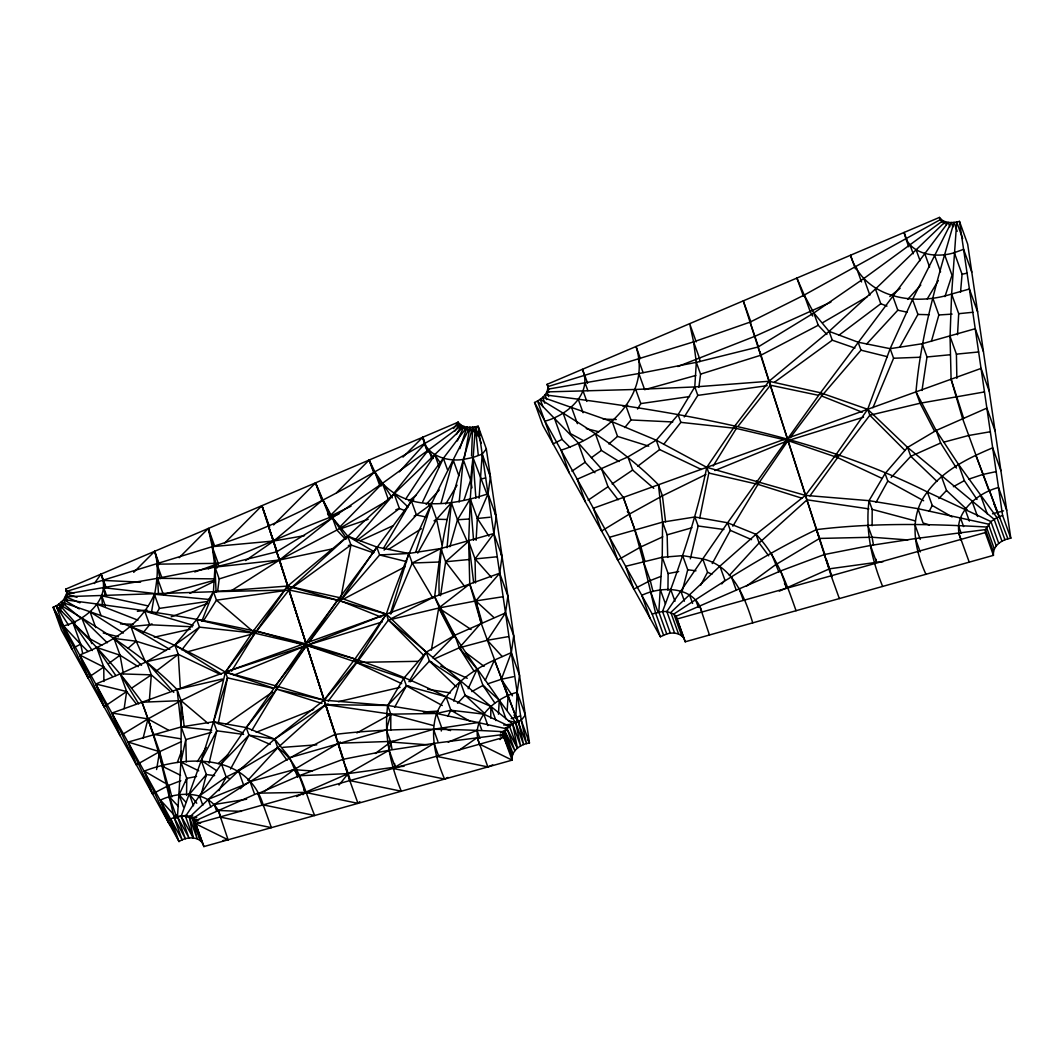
<?xml version="1.0" encoding="UTF-8"?>
<svg xmlns="http://www.w3.org/2000/svg" width="1064" height="1064" viewBox="0 0 1064 1064"><rect width="100%" height="100%" fill="white"/><g stroke="black" fill="none" stroke-linecap="round" stroke-linejoin="round"><path stroke-width="1.5" d="M390.767 730.09L390.821 714.157L387.682 705.459L403.735 678.34L426.225 652.205L454.78 635.274L505.506 612.917L507.887 596L499.681 573.217L502.062 556.299L493.869 533.516L496.25 516.599L488.043 493.816L490.424 476.898L488.868 470.767M872.121 525.762L872.174 509.377L869.035 500.665L885.088 473.547L907.579 447.412L936.134 430.494L986.86 408.124L995.066 430.907M168.817 797.867L168.857 793.305M168.883 788.756C160.704 760.042 152.777 730.436 141.964 702.227C116.92 667.088 86.583 636.285 56.179 605.828L53.2 607.291L61.406 630.074L179.018 841.558C186.679 836.331 201.189 835.586 203.876 846.585L512.09 760.148C511.079 750.492 520.934 744.135 529.446 743.005L486.328 448.955L478.122 426.185C471.498 427.888 462.494 428.513 458.079 422.209L65.755 589.124L67.298 593.858M490.757 718.187L490.837 706.39L388.466 620.033L386.325 614.088C407.805 549.144 438.408 487.871 469.916 427.329L471.512 431.745M942.012 222.283L940.935 219.29L804.238 295.034L750.08 322.113L693.595 341.877L547.867 386.604C548.226 394.332 540.884 399.625 534.554 402.498L652.179 613.995L662.526 611.481L666.835 611.521L673.858 614.034L676.039 616.269L685.229 641.792L993.444 555.355C992.433 545.712 1002.288 539.355 1010.8 538.211L967.681 244.175L959.489 221.392C952.865 223.094 943.861 223.719 939.432 217.415L547.109 384.33L548.944 389.584M179.444 700.697L141.964 702.227L159.573 751.676L161.967 766.08L174.137 817.578L185.389 838.751L177.475 816.766L180.893 762.063L181.213 726.925L181.066 700.631L177.09 689.565C142.736 654.639 100.601 629.17 58.879 604.113L56.179 605.828L63.72 626.763M684.046 638.493C680.348 632.827 672.727 632.096 666.742 633.958L658.829 611.973L662.247 557.27L662.566 522.131L658.443 484.772C624.089 449.846 581.955 424.39 540.246 399.333L542.893 406.714M186.559 795.42L186.759 778.369L180.893 762.063L185.774 739.626L181.213 726.925L177.09 689.565L499.681 573.217L475.834 600.921L440.044 607.783M667.926 590.188L668.126 573.576L662.247 557.27L625.659 566.301L633.865 589.084L650.264 580.558L660.678 576.489M439.193 595.175C436.706 537.214 457.693 482.311 472.642 427.196L474.251 431.652M471.552 456.004L472.642 427.196L473.693 431.652M508.153 696.92L481.114 623.078L469.743 584.003L468.679 541.217L470.261 498.817L475.355 426.85L479.678 438.847M989.081 491.009L962.468 418.285L951.096 379.223L950.046 336.423L951.628 294.023L956.709 222.057L962.654 238.549M517.024 719.809L515.827 716.83L517.157 692.318L519.525 675.401L511.332 652.618L513.712 635.7L505.506 612.917L487.312 640.289L459.276 647.79L434.405 658.895M224.65 543.079L261.917 505.666L349.777 780.59L401.288 791.217C390.235 764.205 383.865 734.679 387.682 705.459L406.448 685.881L409.707 686.4M882.641 586.424C871.589 559.411 865.218 529.885 869.035 500.665L805.461 495.385L706.762 467.335L656.262 440.19L612.279 421.796L542.707 397.351L544.808 403.203M476.113 540.259L477.35 518.487L488.043 493.816C454.075 505.014 409.627 512.555 382.508 483.282L332.46 517.756L276.693 551.804L214.968 567.125L157.499 578.311L66.473 593.965L63.68 599.67L58.879 604.113L61.539 611.494M498.457 714.237L499.269 700.179C476.539 666.636 449.726 634.543 434.631 596.665L440.868 548.519L493.869 533.516L475.063 558.933L475.502 582.926M957.52 334.734L958.704 313.694L951.628 294.023C913.776 306.272 863.729 298.12 850.508 255.254L855.429 268.913M479.079 498.178L482.218 454.115L486.328 448.955M201.814 621.243L213.425 591.73L214.968 567.125L212.241 546.67C300.833 519.658 378.757 467.934 459.582 424.071L461.071 427.622M684.245 416.955L697.824 395.382L694.779 386.937L696.322 362.345L693.595 341.877L689.645 323.695L696.215 341.916M507.182 710.406L508.153 695.484L494.428 660.092L511.332 652.618L501.344 679.284L526.547 743.616L521.24 720.222L478.122 426.185L480.263 435.442M993.444 555.355L985.251 532.585L985.437 529.606L990.917 521.573L996.968 517.636L1002.594 515.428L959.489 221.392M149.319 701.176L151.301 674.855L146.566 661.702L174.908 644.984L199.487 627.148L255.001 633.226L289.062 589.988L394.119 493.763L463.944 426.504L465.58 429.909M960.526 292.334L962.069 274.259L954.315 252.687C936.174 258.486 908.044 254.708 904.134 232.444L906.874 240.025M459.183 502.048L463.239 459.449L472.948 457.48L482.218 454.115L490.424 476.898M447 547.721L451.389 502.753L436.573 519.232L417.74 553.107M486.953 494.122L472.948 457.48L470.647 480.01L464.077 499.881M441.294 731.034L441.706 727.776L436.559 713.465C447.532 688.355 469.982 671.065 494.428 660.092L485.264 680.348M217.641 591.065L219.211 578.922L214.968 567.125L279.632 559.97L333.099 548.731M698.875 387.203L700.564 374.129L696.322 362.345L638.852 373.531L547.827 389.171L548.878 392.111M934.551 431.226L920.081 403.243L915.984 391.871C920.919 333.897 937.783 278.01 953.996 222.416L957.201 231.314M462.654 463.505L463.239 459.449C447.159 461.962 425.52 455.605 422.78 437.224L402.977 457.108M124.142 708.757L126.656 691.534L120.285 673.858L146.566 661.702L178.287 654.36L220.275 674.403M440.562 595.694L445.643 561.765L440.868 548.519L408.776 553.466L379.622 554.969L340.307 600.788L309.092 642.204M921.983 390.488L926.997 356.972L922.222 343.738L890.142 348.673L858.116 342.209L829.095 331.356L813.814 312.976L804.238 295.034L796.896 278.063L803.453 296.284M151.447 613.063C154.253 592.542 161.023 571.9 154.679 551.298L133.705 572.339M452.612 463.492L453.171 459.914L458.89 475.794M156.581 769.525L159.573 751.676L181.492 741.595M431.346 650.184L438.727 608.036L388.466 620.033L328.257 701.11M464.103 459.116L469.916 427.329L470.567 430.242M341.225 595.986L350.934 544.994L347.742 536.15L332.46 517.756L322.871 499.827L315.543 482.857L273.608 524.938M447.944 777.412L444.579 779.074C435.721 758.592 429.71 735.477 436.559 713.465L450.883 710.247L483.774 714.117L509.563 726.366L517.397 748.138L512.715 724.039L490.837 706.39L465.154 695.284L460.06 681.133L429.43 661.116L426.225 652.205L386.325 614.088L339.15 597.556L287.639 586.051L213.425 591.73L65.596 596.691L66.487 600.402M925.933 574.294C914.162 548.638 908.337 515.814 927.382 491.98C943.369 470.089 968.36 458.092 992.685 447.824L1000.891 470.607M404.107 766.253L395.196 767.117L389.118 750.24L390.727 742.02L386.338 729.851L390.821 714.157L436.559 713.465L507.023 728.893L517.397 748.138M569.28 472.961L561.074 450.192C604.232 436.24 652.179 396.925 636.033 346.505L640.408 358.648M218.2 723.733L227.457 677.835L225.395 672.129C174.137 641.393 117.958 620.631 61.34 602.144L62.922 606.533M699.753 517.982L708.81 473.041L706.762 467.335L735.264 425.414L768.993 381.258L829.095 331.356L875.473 288.982L945.311 221.711L946.361 224.65M209.103 763.114L216.777 730.795L213.532 721.764L225.395 672.129L253.91 630.194L287.639 586.051L347.742 536.15L376.749 547.002L408.776 553.466L412.22 563.029L432.928 598.194M670.347 633.173L662.526 611.481C680.348 564.439 696.734 516.732 706.762 467.335M690.337 558.839L698.144 526.002L694.885 516.984L662.566 522.131L609.512 537.28L617.719 560.05L640.927 546.883L662.766 536.841M185.788 782.346L186.759 778.369L196.574 776.481M220.793 817.538C214.649 791.23 180.587 790.166 160.451 800.128L179.018 841.558L170.825 818.775L174.137 817.578L182.17 839.922L53.2 607.291L71.78 648.721L63.574 625.951C85.147 620.472 111.8 598.54 101.053 574.108L94.284 583.551M544.928 421.158C566.5 415.692 593.167 393.747 582.407 369.314L584.588 375.393M961.351 540.485C949.713 515.707 976.473 493.084 998.511 487.525L1006.704 510.308M143.135 738.057L147.976 718.918L181.066 700.631L222.815 680.109M201.123 794.808L206.376 774.579L201.282 760.441L227.457 677.835L273.514 688.435M682.077 591.571L687.73 569.785L682.649 555.647L662.247 557.27M441.001 503.378L453.171 459.914M449.873 546.763L457.507 519.764L470.261 498.817L477.35 518.487L488.935 536.203M931.386 341.424L938.86 314.971L932.742 297.96M390.355 613.822L408.776 553.466M453.756 701.149L460.06 681.133M415.692 552.296L431.173 504.243L436.573 519.232L442.012 544.755M459.901 448.649L466.897 427.143L468.479 431.545M944.925 296.63L952.001 275.23L944.593 254.655M243.603 734.426L216.777 730.795L201.282 760.441L181.173 816.274L188.98 837.966L177.475 816.766L174.775 817.711M177.342 762.489L181.558 751.051M678.566 633.984L670.812 612.452L719.889 566.154L756.012 534.314L805.461 495.385L836.371 454.129L867.679 409.294L890.142 348.673L912.526 299.45L951.269 222.536L952.865 226.965M257.382 793.917L299.223 775.736L343.007 759.337L389.118 750.24L434.059 743.364L504.083 734.399C506.477 726.832 514.098 722.496 521.24 720.222L525.35 715.101L517.157 692.318C495.332 697.878 468.665 720.089 479.811 744.773M391.047 613.822L412.22 563.029L440.868 548.519M872.946 407.738L893.587 358.249L890.142 348.673M457.36 440.935L463.944 426.504L465.54 430.92M468.147 688.754L477.138 669.176L459.276 647.79L454.78 635.274L434.631 596.665L390.767 618.862M183.434 806.858L179.098 794.795L186.759 778.369M422.661 501.915L443.369 458.291L466.897 427.143M205.046 777.265L206.376 774.579L214.622 775.603M447.824 716.099L450.883 710.247L446.029 696.76C326.861 637.269 194.459 616.229 63.68 599.67L65.25 604.033M929.191 511.305L932.25 505.467L927.382 491.98C808.214 432.476 675.813 411.436 545.034 394.89L546.723 399.559M218.931 790.672L226.18 777.026L238.536 770.934L277.771 747.726C299.982 762.955 304.703 792.161 314.691 815.503L263.194 804.876C247.38 753.073 185.828 755.108 144.305 771.094L152.498 793.877L167.54 786.057M700.617 585.267L707.533 572.233L702.732 558.906L727.603 522.783L820.504 392.776L948.25 222.349L949.833 226.752M230.502 769.072L248.976 735.158L246.236 727.577L305.873 643.108L443.369 458.291L447.585 470.035M712.242 563.574L730.33 530.364L727.603 522.783L694.885 516.984M394.624 707.281L406.448 685.881L403.735 678.34L306.685 645.383L225.395 672.129L272.69 687.849M876.084 502.301L887.802 481.088L885.088 473.547M899.865 346.931L917.926 314.439L912.526 299.45M209.994 599.551L154.346 594.244C141.033 625.672 109.951 642.935 79.72 654.972L87.926 677.755L103.78 667.062L96.731 647.471L120.046 655.225L138.28 666.676M456.456 434.458L461.55 425.507L462.587 427.821M383.532 548.279L411.356 500.825L416.45 514.989L426.504 517.104M408.922 681.665L426.225 652.205M156.169 613.835L159.44 608.382L154.346 594.244M637.522 409.042L640.794 403.589L635.7 389.451L546.949 391.898L548.625 396.579M284.022 590.108L213.425 591.73L196.747 619.514L174.908 644.984L178.287 654.36L180.268 687.411M251.809 730.436L276.627 689.153L306.685 645.383L305.873 643.108M585.426 501.995L577.22 479.212L627.92 456.908L656.262 440.19L678.101 414.721L694.779 386.937L768.993 381.258L820.504 392.776L867.679 409.294L907.579 447.412L994.082 519.245L1001.956 541.15M732.843 526.188L757.98 484.359L788.038 440.602L863.529 417.181M445.696 504.043L457.068 485.171M927.249 298.931L938.275 280.617M231.526 671.224L255.001 633.226L287.639 586.051L386.325 614.088L356.254 662.407L324.108 700.165L274.658 739.094L238.536 770.934L189.458 817.232L193.222 837.82L181.173 816.274L177.475 816.766L181.904 815.835M713.106 466.072L736.355 428.433L735.264 425.414M203.463 620.817L216.458 600.176L289.062 589.988L340.307 600.788L381.058 617.067M197.359 761.585L206.19 747.58M455.046 430.96L459.582 424.071L460.659 427.063M405.796 498.896L434.857 454.833L440.297 462.893M309.012 641.964L339.15 597.556L340.307 600.788L376.749 547.002L379.622 554.969L406.621 561.646M193.222 837.82L185.469 816.301L246.236 727.577L276.627 689.153L275.403 685.748L225.395 672.129L255.001 633.226L253.91 630.194L302.628 644.212M752.74 622.852C744.72 596.678 732.591 565.782 702.732 558.906L666.835 611.521L674.576 633.04M453.557 428.513L458.079 422.209L459.276 425.254M809.93 495.877L837.621 457.613L836.371 454.129M790.02 437.969L821.661 395.994L820.504 392.776M838.592 456.323L869.82 415.239L920.081 403.243L984.439 391.938M401.673 683.647L356.254 662.407L355.004 658.922L306.685 645.383L275.403 685.748L324.108 700.165L387.682 705.459L436.559 713.465M500.053 739.586L504.083 734.399L512.981 753.804L505.068 731.793C448.423 728.574 391.472 727.51 335.054 734.426C285.059 758.193 238.602 788.371 192.504 818.828L185.469 816.301L181.173 816.274L186.838 815.224M181.824 649.825L199.487 627.148L196.747 619.514L302.708 644.452M663.683 444.38L680.854 422.355L678.101 414.721M738.363 425.893L770.416 385.208L760.015 352.011M339.017 785.033L348.141 773.608L389.118 750.24M393.547 493.709L428.686 449.819L461.55 425.507L462.627 428.473M142.909 632.987L149.638 624.754L152.032 623.876M624.781 427.555L630.992 419.961L672.807 421.969M224.185 779.46L226.18 777.026L221.379 763.699L248.976 735.158L274.658 739.094L289.754 757.714L297.774 777.225M355.043 540.113L394.119 493.763L408.071 507.036M240.411 788.69L243.59 784.979L250.053 781.575L294.05 769.658L299.223 775.736L305.222 792.374L357.983 803.36L359.845 801.551M721.764 583.91L724.943 580.186L719.889 566.154M822.725 394.757L860.976 350.176L858.116 342.209M193.502 805.781L189.352 794.249L206.376 774.579M473.866 670.945L459.276 647.79L481.114 623.078L475.834 600.921L469.743 584.003L440.017 607.039M399.372 471.831L424.629 443.927L428.22 452.2M426.159 504.376L439.272 490.038M907.672 299.423L920.812 285.046M247.859 780.311L277.771 747.726L274.658 739.094L246.236 727.577L213.532 721.764L181.213 726.925L128.159 742.06L136.352 764.843L159.573 751.676L163.816 766.984M729.359 575.371L759.124 542.946L807.057 499.827L868.916 508.898M384.091 550.115L416.45 514.989L431.173 504.243M866.562 344.111L897.803 310.209L907.087 312.151M410.278 681.745L429.43 661.116L431.984 662.274M891.087 477.55L910.784 456.323L940.643 443.01L956.443 468.08M457.547 703.264L465.154 695.284L484.586 713.412M938.834 498.551L946.508 490.491L941.414 476.339M302.961 794.728L305.222 792.374L348.141 773.608L395.196 767.117L434.059 743.364L434.95 743.749M340.387 526.454L382.508 483.282L428.686 449.819L433.341 458.491M432.689 657.791L454.78 635.274M179.178 557.709L208.291 528.476L214.675 546.191M336.543 492.778L369.155 460.047L381.657 485.876M329.96 515.92L374.794 471.764L392.31 497.899M218.213 763.633L227.669 754.868M500.186 736.221L505.068 731.793L514.87 750.692L507.023 728.893L500.452 732.936M278.994 746.622L325.704 704.621L328.231 704.036M464.755 586.57L445.643 561.765L468.679 541.217L475.063 558.933L491.475 577.459M128.119 648.215L136.192 641.206L166.011 650.53M608.847 443.967L617.546 436.413L648.721 446.162M245.598 560.582L273.794 540.991L322.871 499.827L330.877 517.091M428.499 505.32L432.197 502.354M346.771 538.863L332.46 517.756L279.632 559.97L231.207 590.799M408.882 500.998L416.197 495.172M889.81 296.55L900.131 288.317M155.796 671.437L178.287 654.36M637.802 466.152L659.64 449.567L701.362 469.477M356.985 540.432L399.426 508.539L405.105 510.68M838.844 335.28L880.793 303.745L886.977 306.086M375.233 753.511L390.727 742.02L433.5 729.252L479.013 722.389L481.806 730.157M696.322 362.345L758.047 347.01L813.814 312.976L863.875 278.489L942.917 220.727L943.981 223.679M264.351 791.47L294.05 769.658L291.523 770.416M746.436 586.144L775.403 564.864L819.573 538.437L872.081 537.24L907.792 539.927M108.861 663.364L120.046 655.225L113.994 638.413L136.192 641.206L145.741 662.486M305.807 642.616L289.062 589.988L350.934 544.994L373.65 552.881M591.398 457.719L601.399 450.431L619.075 461.523M774.366 382.335L832.287 340.201L854.937 348.074M226.233 724.212L272.357 692.132M459.143 750.173L477.244 737.631L487.871 766.931L492.725 764.883M131.577 688.195L151.301 674.855L169.615 690.709M612.119 483.96L632.654 470.062L653.748 488.323M112.092 675.959L103.78 667.062L79.72 654.972L104.073 706.789L126.656 691.534L136.338 703.982M571.927 471.179L585.134 462.268L578.085 442.677L537.533 401.035L553.134 443.941L562.031 439.392L570.118 447.399M588.086 500.2L608.01 486.74L601.639 469.064L578.085 442.677M274.658 739.094L325.704 704.621L387.682 705.459M994.335 549.011L986.421 527.013C929.776 523.794 872.826 522.73 816.407 529.633C766.413 553.4 719.956 583.577 673.858 614.034L681.705 635.82M388.48 549.41L421.384 528.755M434.032 520.815L436.573 519.232L447.04 519.498M395.196 767.117L393.082 768.447L444.579 779.074M122.52 734.399L147.976 718.918L168.338 730.064M705.911 474.464L662.433 495.837L629.329 514.125L601.572 531.029L593.366 508.246L915.984 391.871L981.048 368.423L989.241 391.206M411.196 501.45L413.803 499.881M295.154 768.993L340.413 742.02M822.539 322.751L867.014 296.869M236.727 771.041L243.762 767.038M275.416 749.056L277.771 747.726L287.067 760.255M208.384 568.921L215.42 564.931M356.852 732.936L390.821 714.157L433.234 725.502M471.844 691.587L482.976 685.416L499.269 700.179L515.614 722.429L523.581 744.561L518.474 721.192L514.67 713.824M953.371 486.7L964.33 480.622L958.491 464.383L936.134 430.494L915.984 391.871M344.537 598.567L404.932 566.859M700.564 374.129L760.986 355.177L818.243 325.265L826.888 334.455M534.554 402.498L542.76 425.281L660.385 636.764L666.742 633.958M74.001 647.59L80.665 644.186L88.019 651.461M189.924 593.353L214.609 581.183M296.63 796.577L305.222 792.374L303.865 789.621M779.314 591.132L829.494 568.814L874.927 562.55M330.478 516.146L351.014 506.185M830.904 302.11L755.147 336.197L677.835 366.521M360.284 540.712L393.055 525.709M414.109 516.067L416.45 514.989M993.47 551.91L985.437 529.606L915.412 538.57L870.472 545.46L824.361 554.543L780.59 570.942L676.039 616.269L685.229 641.792M305.222 792.374L257.674 793.159L194.685 821.062L192.504 818.828L198.702 820.038M194.752 571.94C243.895 555.408 290.352 531.681 338.937 514.045M151.301 674.855L120.285 673.858L95.866 684.006L104.073 706.789M714.902 470.541L788.038 440.602L837.621 457.613L881.896 478.321M233.548 675.334L306.685 645.383L323.802 698.702M448.197 742.113L477.044 730.343L479.957 738.429M256.171 732.298L313.72 709.395M309.026 644.465L386.325 614.088L355.004 658.922L324.108 700.165L335.692 735.41M174.828 815.742L177.05 818.149L169.362 796.816L168.91 785.338L180.814 780.697M992.539 513.792L1003.538 510.88M511.186 718.586L520.589 715.966M701.788 611.734C695.071 586.158 661.609 585.666 641.805 595.335L649.998 618.104M171.198 616.827L207.653 603.421M954.315 252.687L963.585 249.322L971.778 272.105M505.36 727.882L509.563 726.366M341.69 528.396L368.157 519.298M395.821 509.776L399.426 508.539L394.119 493.763M968.932 479.093L982.697 474.491L996.343 471.578M487.565 683.886L501.344 679.284L513.473 676.691M67.511 597.649L66.513 591.398L212.241 546.67L273.794 540.991L304.53 535.658M219.211 578.922L279.632 559.97L336.876 530.058L388.533 499.987L382.508 483.282M309.092 644.638L382.176 621.975M922.222 343.738L975.223 328.723L983.415 351.506M289.754 757.714L386.338 729.851M667.713 557.43L667.141 534.833L691.933 527.771M211.616 732.258L185.774 739.626L186.346 761.93M951.628 294.023L969.397 289.022L977.603 311.805M677.037 619.009L985.251 532.585M695.776 375.459L644.664 389.663L638.852 373.531M214.556 580.212L163.311 594.457L157.499 578.311L214.064 578.869M393.268 741.315L338.219 743.231L325.704 704.621L390.821 714.157M186.28 652.152L255.001 633.226M943.755 442.172L968.666 435.495L990.411 431.718M222.416 679.005L177.09 689.565L112.013 713.04L120.205 735.809L95.866 684.006L126.656 691.534M338.325 701.695L400.144 687.344M962.069 274.259L966.923 273.182M480.715 479.053L485.57 477.975M154.28 637.19L190.443 629.157M348.38 545.526L350.934 544.994M668.126 573.576L678.686 571.541M508.432 636.618L487.312 640.289L502.181 656.488M246.622 799.224L214.263 804.504L216.657 811.167M482.005 622.121L475.834 600.921L502.541 596.811M640.794 403.589L689.671 396.553M159.44 608.382L206.961 601.546M697.824 395.382L767.184 385.66M223.014 840.48L228.095 839.789L218.24 810.462L241.408 811.366M622.786 405.996L627.693 405.344M137.376 611.335L147.005 610.044M503.764 725.063L512.715 724.039L520.602 745.944L515.614 722.429L508.339 720.767M958.704 313.694L972.882 312.271M477.35 518.487L489.945 517.224M950.046 336.423L956.416 354.139L978.654 351.971M475.063 558.933L496.662 556.818M136.192 641.206L130.925 626.576L149.638 624.754L192.571 626.816M926.997 356.972L949.886 354.778M445.643 561.765L469.184 559.504M870.472 545.46L876.55 562.324L883.093 561.699M185.469 816.301L192.73 815.729M282.798 747.354L316.806 744.827M423.352 712.042L438.368 711.071M938.86 314.971L952.094 314.119M451.389 502.753L457.507 519.764L469.078 519.019M299.223 775.736L348.141 773.608L350.482 780.683M635.7 389.451L694.779 386.937M893.587 358.249L920.626 357.225M412.22 563.029L440.07 561.978M356.254 662.407L418.046 661.316M160.039 578.803L156.98 564.173L218.24 563.335L218.426 566.447M917.926 314.439L929.205 314.718M603.195 419.149L616.282 419.535M120.498 623.903L132.987 624.275M105.535 587.9L103.487 580.412L140.594 582.168M196.747 817.591L189.458 817.232L197.212 838.778L192.504 818.828L200.351 840.613L194.685 821.062L200.631 823.084M295.686 769.777L312.085 770.974M428.061 744.84L390.727 742.02L392.004 749.189M181.213 726.925L211.696 730.236M680.854 422.355L734.719 428.247M444.978 728.135L441.706 727.776L450.564 730.582M105.216 595.96L103.727 587.714L153.376 593.326M687.73 569.785L695.976 570.809M698.144 526.002L723.892 529.5M682.649 555.647L702.732 558.906M427.648 689.273L450.471 692.93M153.322 734.32L180.375 738.735M869.035 500.665L917.913 508.672L988.376 524.113L996.223 545.899M487.871 766.931L436.373 756.304L437.158 757.369M219.889 817.006L271.387 827.646L263.194 804.876L263.42 806.1M768.993 381.258L770.416 385.208L818.455 395.316M102.463 605.456L101.718 595.787L148.215 605.935M708.81 473.041L756.398 484M73.948 593.114L66.513 591.398L67.577 594.377M736.355 428.433L788.038 440.602L805.554 495.159M860.976 350.176L887.376 356.706M586.304 428.632L598.793 431.745M103.221 632.987L118.437 636.777M872.174 509.377L915.12 520.855M193.222 625.313L144.731 611.122L149.638 624.754M159.573 751.676L128.159 742.06L152.498 793.877M77.06 597.276L66.473 593.965L67.524 596.904M802.309 498.338L757.98 484.359L756.757 480.955M321.927 703.437L276.627 689.153L324.108 700.165L306.685 645.383M929.391 524.991L923.06 522.983L917.913 508.672M455.153 711.656L450.883 710.247L469.862 721.206M213.532 721.764L243.071 732.923M137.921 620.179L96.917 604.179L101.08 615.724M821.661 395.994L862.292 412.233M727.603 522.783L756.012 534.314C776.534 555.368 786.549 583.511 796.045 610.709M79.96 602.849L65.596 596.691L67.165 601.054M730.33 530.364L751.543 539.634M248.976 735.158L270.19 744.428M440.656 666.21L467.256 678.273M707.533 572.233L711.883 574.228M229.651 778.622L226.18 777.026L199.42 795.819L202.812 805.249M927.382 491.98L990.917 521.573L998.75 543.345M180.893 762.063L198.729 770.828M479.678 744.162L512.09 760.148L503.884 737.365L504.083 734.399L512.117 756.69L503.884 737.365L195.683 823.802L194.685 821.062L203.876 846.585M228.095 839.789L195.683 823.802L202.679 843.273M161.967 766.08L180.561 775.297M583.152 440.496L570.504 433.633L563.122 413.138M82.646 653.336L80.665 644.186L72.911 622.626L89.15 638.413L101.785 645.289M887.802 481.088L923.645 500.745M442.252 705.512L406.448 685.881L446.029 696.76L483.774 714.117L487.897 725.582M932.25 505.467L952.12 516.944M164.814 782.971L144.305 771.094L168.644 822.898L170.586 825.332M130.925 626.576L169.788 649.373M347.742 536.15L374.315 551.83M63.68 599.67L79.308 608.914M174.908 644.984L221.379 674.031M95.72 627.534L90.054 611.8L123.371 633.04M471.113 629.529L438.727 608.036L453.956 637.482M201.282 760.441L216.497 770.575M459.276 647.79L461.444 649.412M465.753 652.644L484.093 666.37M81.223 618.437L61.34 602.144L63.388 606.014M90.054 611.8L91.89 613.356M208.145 723.493L181.066 700.631L184.205 726.632M251.503 630.221L216.458 600.176L213.425 591.73M91.81 643.627L81.768 617.918L83.817 619.727M475.834 600.921L493.869 617.479M946.508 490.491L967.07 509.669M936.985 481.38L910.784 456.323L907.579 447.412M477.138 669.176L482.976 685.416L485.171 687.504M514.005 715.088L518.86 722.642M429.43 661.116L456.363 686.879M113.994 638.413L141.539 665.306M81.768 617.918L107.291 642.789M904.932 450.458L869.82 415.239L867.679 409.294M388.466 620.033L423.805 655.477M345.521 539.249L336.876 530.058L332.46 517.756M169.362 796.816L178.42 806.459M585.134 462.268L594.936 472.762M179.098 794.795L185.961 802.269M173.725 814.545L160.451 800.128L168.644 822.898M146.566 661.702L173.778 692.398M75.438 622.879L58.879 604.113L60.954 608.116M87.474 636.511L89.15 638.413M189.352 794.249L196.773 803.227M608.01 486.74L618.157 499.787M627.308 511.518L629.329 514.125L634.849 529.726M601.639 469.064L623.318 497.433L629.329 514.125M768.7 555.834L759.124 542.946L756.012 534.314M958.491 464.383L996.968 517.636L1004.935 539.767M72.911 622.626L92.315 650.569M96.731 647.471L115.843 675.627M964.33 480.622L977.018 499.442M482.976 685.416L494.76 702.878M501.344 679.284L512.422 695.816M500.798 554.357L502.062 556.299M68.601 625.273L56.179 605.828L58.321 609.911M78.922 641.446L80.665 644.186L63.574 625.951L87.926 677.755L87.261 674.709M120.285 673.858L138.746 703.903M812.723 316.035L810.369 312.071L804.238 295.034M330.319 519.059L322.871 499.827M53.2 607.291L63.521 626.856M527.93 740.092L529.446 743.005L521.24 720.222M778.901 571.966L771.107 552.921M784.487 583.325L786.575 587.581L780.59 570.942M136.352 764.843L112.013 713.04L147.976 718.918L153.775 735.291M457.507 519.764L467.535 542.148M494.999 513.593L496.25 516.599M374.422 473.041L369.155 460.047L373.264 471.432M975.781 455.299L1007.901 538.823M993.71 503.033L999.575 517.995M322.751 501.078L315.543 482.857L321.913 500.572M327.566 513.22L328.537 515.654M958.611 532.851L969.238 562.151M70.703 645.795L71.78 648.721M103.86 581.782L101.053 574.108L103.78 581.702M939.432 217.415L940.523 220.461M934.524 255.121L940.576 271.918M924.722 253.498L929.59 267.051M916.21 250.04L920.054 260.68M910.039 245.026L913.205 253.791M905.983 239.134L908.749 246.808M1002.594 515.428L1010.8 538.211M951.096 379.223L963.612 418.179M989.507 490.69L997.194 512.037M980.622 495.398L987.326 514.005M972.19 501.596L977.55 516.479M892.709 296.031L897.803 310.209M965.128 509.337L969.357 521.081M936.134 430.494L940.643 443.01M960.366 517.596L963.598 526.56M875.473 288.982L880.793 303.745M958.398 525.549L961.204 533.33M863.875 278.489L869.886 295.194M856.148 266.971L861.547 281.947M914.854 524.459L920.24 539.408M915.412 538.57L920.24 551.963M829.095 331.356L832.287 340.201M813.814 312.976L818.243 325.265M867.692 525.057L872.081 537.24L873.478 545.074M750.931 322.139L743.271 300.873L831.144 575.797L839.336 598.567M750.08 322.113L758.552 347.276M758.047 347.01L760.986 355.177M787.227 438.315L788.038 440.602M805.461 495.385L825.026 555.142M816.407 529.633L819.573 538.437M824.361 554.543L832.088 576.648M693.595 341.877L699.593 358.541L699.793 361.654M739.041 588.365L743.271 600.136M731.407 576.794L736.168 589.988M638.334 359.379L643.095 372.613M656.262 440.19L659.64 449.567M658.443 484.772L662.433 495.837L665.572 521.839M709.449 634.995L699.593 605.669M626.084 406.342L630.992 419.961M695.617 599.724L698.383 607.398M689.432 594.59L692.598 603.408M662.566 522.131L667.141 534.833M680.787 591.025L684.431 601.173M627.92 456.908L632.654 470.062M612.279 421.796L617.546 436.413M670.706 589.456L674.962 601.28M584.854 375.619L587.594 383.239M660.451 590.001L665.466 603.926M585.08 382.934L587.873 390.674M623.318 497.433L640.927 546.883L644.744 560.662M583.085 390.993L586.836 401.434M634.676 529.539L643.321 561.287L650.264 580.558L652.977 591.491M595.348 433.633L601.399 450.431M643.321 561.287L650.716 592.023L657.858 611.84M663.537 635.128L655.491 612.784L650.716 592.023M578.284 399.386L583.072 412.712M652.179 613.995L660.385 636.764M571.408 407.007L577.393 423.658M547.109 384.33L548.745 388.892M554.264 417.846L562.031 439.392M480.21 440.35L481.3 443.342M458.079 422.209L458.983 424.749M463.239 459.449L470.647 480.01L472.004 487.857M434.857 454.833L439.126 466.697M428.686 449.819L431.638 457.999M425.507 444.819L422.78 437.224L424.376 441.932M424.629 443.927L427.209 451.083M508.153 695.484L515.827 716.83M499.269 700.179L506.038 719.011M490.837 706.39L495.944 720.581M374.794 471.764L379.928 486.048M433.5 729.252L437.942 741.581M434.059 743.364L438.235 754.961M269.658 527.185L261.917 505.666L269.338 527.744M277.318 552.442L268.727 526.906L277.212 552.628M289.062 589.988L287.639 586.051L306.193 643.826M357.983 803.36L349.777 780.59L337.527 741.089M212.241 546.67L218.24 563.335M257.674 793.159L261.81 804.637M250.053 781.575L254.416 793.678M238.536 770.934L243.59 784.979L208.065 799.383L210.818 807.017M158.775 562.683L154.679 551.298L158.603 564.997M156.98 564.173L162.021 578.178M103.487 580.412L106.054 587.514M103.727 587.714L106.626 595.774M101.718 595.787L105.442 606.134M66.66 591.651L65.755 589.124L66.633 591.584M639.823 543.771L640.927 546.883M272.81 538.052L273.794 540.991M278.821 557.523L287.493 584.987M826.515 559.704L829.494 568.814M338.219 743.231L343.486 759.364M346.066 767.277L348.141 773.608M288.078 586.942L276.693 551.804L279.632 559.97L278.981 557.855M770.416 385.208L787.546 439.02M213.266 545.912L208.291 528.476L216.883 568.163M168.91 785.338L171.796 797.003M176.225 814.864L176.77 817.059M477.483 435.894L475.355 426.85L478.281 455.326M120.046 655.225L123.384 673.618M875.991 559.185L876.55 562.324M394.558 763.526L394.983 765.92M181.851 707.134L182.25 710.38M183.035 716.883L183.42 720.129M468.679 541.217L473.653 582.7M470.261 498.817L473.573 540.326M472.948 457.48L475.887 498.205M157.499 578.311L158.509 594.058M214.968 567.125L216.085 591.917M956.416 354.139L956.855 378.372M103.78 667.062L103.886 681.505"/></g></svg>
